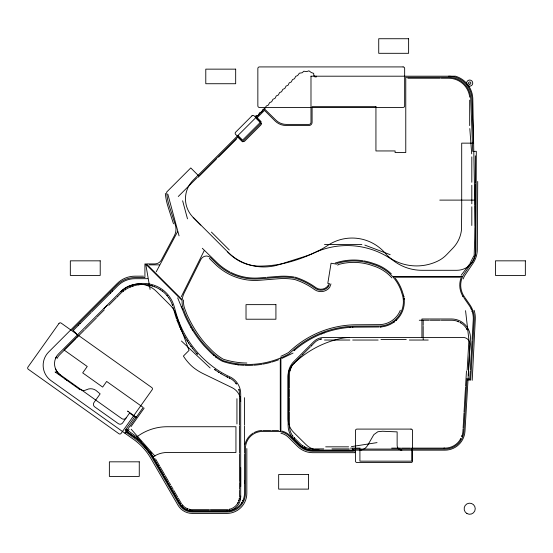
<?xml version="1.0" encoding="UTF-8"?>
<svg xmlns="http://www.w3.org/2000/svg" width="553" height="553" viewBox="0 0 553 553"><rect width="100%" height="100%" fill="white"/><g stroke="black" fill="none" stroke-linecap="round" stroke-linejoin="round"><path stroke-width="0.83" d="M239.449 497.258L239.449 490.338M239.449 489.398L239.449 482.486M239.449 481.545L239.449 454.22M239.449 453.273L239.449 425.948M239.449 425.008L239.449 397.676M239.449 396.736L239.449 394.234A17.551 17.551 0 0 0 238.848 389.277L239.062 390.197M240.707 467.665L240.707 486.605M246.832 448.545L246.832 493.331A20.102 20.102 0 0 1 226.73 513.433L192.354 513.433A16.645 16.645 0 0 1 177.948 505.131L150.831 458.306A60.312 60.312 0 0 0 133.598 439.386L51.076 380.685A18.843 18.843 0 0 1 48.671 352.005L117.132 283.544A25.127 25.127 0 0 1 134.856 276.182L143.504 276.168M354.915 450.183L354.915 452.679L312.701 452.679A21.373 21.373 0 0 1 297.68 446.513L288.542 437.409A15.705 15.705 0 0 0 280.91 433.22M475.338 183.299L475.359 155.815M244.467 483.585L244.474 482.486L244.474 493.331A17.744 17.744 0 0 1 242.601 501.274L243.085 500.285M244.488 480.446L244.481 481.545L244.474 454.22M475.096 226.495L475.214 205.757M475.221 204.817L475.338 184.246M477.709 181.46L477.322 249.382A25.127 25.127 0 0 1 473.015 263.304L465.343 274.661A18.843 18.843 0 0 0 463.179 278.961M316.399 76.203L316.378 76.902L314.871 76.902L314.851 75.879L313.876 75.899L313.669 73.362L311.374 72.588L308.94 70.832L306.742 71.593L303.818 71.24L302.159 72.761L299.36 73.203L297.652 75.561L295.744 76.335L294.479 78.754L292.509 79.584L291.258 82.003L289.281 82.832L288.037 85.252L286.053 86.088L284.816 88.494L282.818 89.337L281.588 91.743L279.59 92.586L278.359 94.998L276.3 95.897L275.014 98.372L272.954 99.27L271.661 101.752L269.608 102.644L268.316 105.125L266.263 106.017L264.963 108.499L262.917 109.39L261.617 111.872L259.571 112.764L258.265 115.245L256.862 115.86L256.364 115.37L255.604 116.144L261.092 121.605L242.587 140.109L237.887 135.416M474.177 254.76L475.082 227.435M472.207 380.319L475.283 319.268A25.127 25.127 0 0 0 474.101 310.281M468.267 375.245L469.981 344.166A6.913 6.913 0 0 0 464.409 337.558L323.616 337.51A13.818 13.818 0 0 0 313.848 341.56L294.597 360.805A19.493 19.493 0 0 0 288.12 375.321L288.12 425.651A18.864 18.864 0 0 0 293.726 439.075L299.45 444.723A18.864 18.864 0 0 0 312.701 450.163L444.909 450.163A20.102 20.102 0 0 0 464.976 431.243L470.409 338.941A18.843 18.843 0 0 0 451.594 318.991L421.932 318.991L421.932 337.51M463.068 428.851L462.937 431.119A18.062 18.062 0 0 1 461.762 436.545L462.08 435.494M463.124 427.911L463.995 413.146M464.05 412.206L465.536 386.92M465.591 385.98L466.483 370.904M467.167 369.957L468.896 340.51M469.746 379.565L470.257 370.904M470.313 369.957L472.048 340.51M472.103 339.57L473.264 319.834A22.77 22.77 0 0 0 471.916 310.675L472.269 311.712M240.486 499.276L240.707 496.076M239.249 499.124L239.373 498.191A12.878 12.878 0 0 1 238.647 501.274L238.937 500.375M290.076 370.469L290.36 369.411A18.235 18.235 0 0 0 289.378 375.321L289.378 388.337M330.957 283.896L329.643 287.463A11.108 11.108 0 0 1 314.685 289.689A69.367 69.367 0 0 0 294.735 279.514A62.821 62.821 0 0 0 278.698 278.74L259.468 280.281A56.537 56.537 0 0 1 215.497 264.417L209.677 258.742A4.714 4.714 0 0 0 209.283 258.396M337.821 265.288L338.07 264.617A56.06 56.06 0 0 1 372.964 265.786A40.722 40.722 0 0 1 391.911 277.896M291.175 367.469L290.712 368.471A18.235 18.235 0 0 1 293.007 364.399L292.371 365.291M126.153 417.861A3.138 3.138 0 0 1 121.771 418.6L59.503 374.27A13.818 13.818 0 0 1 55.646 358.178L56.613 356.332A13.818 13.818 0 0 1 58.556 353.885L120.865 291.445A25.127 25.127 0 0 1 156.423 291.424L170.186 305.187A24.284 24.284 0 0 1 175.273 312.715L189.022 350.402L183.382 356.084A54.788 54.788 0 0 0 189.99 364.399A36.463 36.463 0 0 0 194.974 368.713A53.876 53.876 0 0 0 203.622 373.876L232.136 387.694A15.325 15.325 0 0 1 240.707 401.43M55.646 358.178L56.613 356.332M181.239 296.795L204.168 250.716M237.825 503.057L238.253 502.214A12.878 12.878 0 0 1 228.935 509.444L229.848 509.237M469.905 263.594L473.949 255.652M156.229 271.772L177.596 231.659M460.276 439.559L460.822 438.605A18.062 18.062 0 0 1 444.909 448.124L443.7 448.124M241.474 503.126L242.09 502.214A17.744 17.744 0 0 1 228.935 510.937L230.013 510.765M124.888 433.193L143.199 407.443L106.66 381.452L102.658 387.086L82.694 372.881L87.243 366.487L64.024 349.966L78.263 335.692L72.505 329.616L116.994 285.023A25.3 25.3 0 0 1 134.856 277.592L144.914 277.578L144.914 263.919L145.515 263.919L182.137 300.542A20.261 20.261 0 0 0 183.416 309.189L185.67 315.106A135.54 135.54 0 0 0 194.573 331.537A112.549 112.549 0 0 0 204.831 345.245L209.297 349.821A57.374 57.374 0 0 0 222.776 360.535A84.167 84.167 0 0 0 280.288 358.088L280.281 431.665A17.274 17.274 0 0 0 278.304 431.451L262.551 431.423A17.115 17.115 0 0 0 245.421 448.545L245.421 493.331A18.691 18.691 0 0 1 226.73 512.023L192.354 512.023A15.235 15.235 0 0 1 179.172 504.419L152.054 457.594A61.722 61.722 0 0 0 134.42 438.232L125.704 432.038M126.665 432.723L129.098 429.308M131.006 426.619L144.16 408.121M461.181 275.263L469.407 264.389M294.708 362.436L293.954 363.238A18.235 18.235 0 0 1 295.461 361.717L301.475 355.703M302.899 354.238L302.145 355.04L310.364 346.821M311.781 345.355L311.028 346.15L314.733 342.445A12.567 12.567 0 0 1 321.514 338.948L320.47 339.279M104.102 308.505L107.22 305.346M80.385 323.291L79.611 324.072L91.204 312.452M112.612 290.989L111.837 291.77L117.782 285.811A24.125 24.125 0 0 1 134.953 278.698L147.769 278.684M117.748 296.346L117.084 297.009L121.453 292.634A32.109 32.109 0 0 1 123.927 290.643L123.167 291.203M73.273 330.424L78.941 324.735L78.167 325.517M91.867 311.781L111.174 292.44L110.393 293.214M97.114 317.021L104.31 309.811M108.796 305.311L116.413 297.68M64.397 350.042L59.558 354.881A12.408 12.408 0 0 0 57.056 358.503M65.067 349.365L75.982 338.429M76.653 337.752L84.298 330.093M84.962 329.422L96.561 317.802M178.266 196.502L196.702 178.066M197.642 177.679L216.244 159.077M218.47 157.08L236.345 139.197M396.383 320.125L395.568 320.858A25.279 25.279 0 0 0 404.077 298.108L404.195 299.201M294.784 350.056L293.954 350.775A95.323 95.323 0 0 1 322.537 333.5L321.514 333.901M393.736 322.281L394.621 321.632A25.279 25.279 0 0 1 380.015 326.975L381.114 326.899M125.524 289.551L124.736 290.069A32.109 32.109 0 0 1 131.365 286.613L130.487 286.966M281.968 358.379L293.055 353.056M324.507 332.761L323.477 333.141A95.323 95.323 0 0 1 350.802 327.321L349.71 327.39M133.149 285.998L132.25 286.295A32.109 32.109 0 0 1 139.418 284.691L138.485 284.802M351.425 446.617L377.035 442.614M266 277.392L259.281 277.931A54.18 54.18 0 0 1 230.774 272.408M266.94 277.316L278.512 276.389A65.178 65.178 0 0 1 294.272 277.046M141.319 284.546L140.379 284.601A32.109 32.109 0 0 1 148.868 285.092L147.941 284.926M226.889 511.09L227.988 511.034A17.744 17.744 0 0 1 226.73 511.076L210.403 511.076M352.849 327.217L351.749 327.265A95.323 95.323 0 0 1 355.752 327.141L379.075 326.989M407.817 78.236L440.326 78.236M441.266 78.243L448.621 78.243A21.201 21.201 0 0 1 469.697 97.162M439.766 200.11L475.055 200.11M324.5 244.537L361.876 244.537M149.151 264.859L159.437 264.859M419.278 320.249L429.328 320.249M430.275 320.249L440.326 320.249M441.266 320.249L451.594 320.249A17.592 17.592 0 0 1 458.969 321.867L457.96 321.424M380.962 339.411L406.248 339.411M324.5 340.04L349.862 340.04M352.69 340.04L378.134 340.04M409.386 340.04L428.229 340.04M325.676 446.838L348.604 446.838M443.582 448.117L444.681 448.117M350.491 448.124L360.148 448.124M391.642 448.124L400.593 448.124M401.533 448.124L410.485 448.124M411.425 448.124L442.877 448.117M331.959 448.905L349.213 448.912M312.431 448.905L313.53 448.905M314.47 448.905L323.788 448.905M323.788 450.322L312.701 450.322A19.016 19.016 0 0 1 299.339 444.84L293.954 439.476M324.735 450.322L349.551 450.322M350.491 450.322L353.498 450.322M209.456 509.666L192.354 509.666A12.878 12.878 0 0 1 189.043 509.23L189.962 509.437M210.403 509.666L227.988 509.666M209.456 511.076L192.354 511.076A14.295 14.295 0 0 1 189.043 510.689L190.128 510.889M262.855 430.483L270.707 430.497M271.647 430.497L278.56 430.504M466.483 378.902L469.303 379.068M189.396 510.606L192.665 510.924M235.378 364.448L236.47 364.586M238.502 364.862L237.41 364.717A85.107 85.107 0 0 0 244.011 365.298M295.198 277.205L295.302 277.219A71.724 71.724 0 0 1 316.046 287.76A8.758 8.758 0 0 0 328.579 284.85M150.775 285.528L149.863 285.3A32.109 32.109 0 0 1 152.815 286.115L151.916 285.832M187.052 510.087L188.096 510.426A14.295 14.295 0 0 1 180.409 504.633L181.045 505.532M364.828 245.09L390.176 254.677M154.605 286.772L153.72 286.433A32.109 32.109 0 0 1 155.593 287.173A30.152 30.152 0 0 1 160.923 290.069L160.135 289.551M187.218 508.594L188.096 508.94A12.878 12.878 0 0 1 182.241 504.765L182.856 505.477M227.034 376.911L227.884 377.326A85.584 85.584 0 0 1 220.239 373.199L221.048 373.683M229.675 378.148L228.824 377.727A17.551 17.551 0 0 1 236.47 384.065L235.917 383.305M305.18 447.246L304.212 446.727A17.606 17.606 0 0 0 312.701 448.905M460.919 322.924L459.972 322.371A17.592 17.592 0 0 1 467.285 329.892L466.787 328.911M218.504 372.114L219.299 372.618A103.418 103.418 0 0 1 214.495 369.411L215.262 369.95M127.605 432.211L141.561 441.667M128.496 411.722L127.598 411.086L136.301 417.28L135.402 416.637M56.012 372.598L55.113 371.962L65.544 379.379L64.646 378.743M67.21 380.561L66.312 379.925L80.13 389.754L79.238 389.118M302.373 445.531L303.272 446.167A17.606 17.606 0 0 1 300.327 443.831L294.611 438.183A17.606 17.606 0 0 1 293.954 437.492L294.714 438.287M125.98 429.211L136.798 436.898L152.967 456.985L180.126 503.873A14.136 14.136 0 0 0 192.354 510.924L226.571 510.924A14.136 14.136 0 0 0 240.707 496.788L240.707 394.248A18.809 18.809 0 0 0 228.672 376.31A84.326 84.326 0 0 1 220.44 371.844A95.116 95.116 0 0 1 214.986 368.215A102.16 102.16 0 0 1 175.819 312.355L174.16 306.403A31.41 31.41 0 0 0 156.084 286.019A34.065 34.065 0 0 0 120.589 291.721M162.451 291.182L161.697 290.615A30.152 30.152 0 0 1 167.58 296.263L166.999 295.523M60.332 374.906L59.503 374.27A13.866 13.866 0 0 1 56.745 371.167A13.894 13.894 0 0 1 55.355 368.367M215.926 357.141L215.069 356.45A42.982 42.982 0 0 0 222.465 361.309A71.565 71.565 0 0 0 236.47 364.593M213.41 355.081L214.253 355.786A58.314 58.314 0 0 1 208.612 350.471L204.14 345.881A113.503 113.503 0 0 1 193.778 332.042A136.487 136.487 0 0 1 191.981 329.132L192.541 330.079M181.432 341.007L210.154 367.973M202.301 248.269L217.142 262.73A54.18 54.18 0 0 0 229.93 271.979M293.007 438.536L290.249 435.792A18.221 18.221 0 0 0 282.016 431.077M211.419 232.094L229.295 249.977M193.135 217.37L200.787 225.078M196.84 353.588L197.469 354.286A103.418 103.418 0 0 1 192.029 347.733L192.603 348.48M131.172 429.232L154.964 456.101M292.35 435.488L293.007 436.365A17.606 17.606 0 0 1 289.378 425.948L289.378 427.047M190.896 346.219L191.456 346.98A103.418 103.418 0 0 1 188.144 342.293L188.677 343.074M168.762 297.853L168.216 297.085A30.152 30.152 0 0 1 172.612 305.622L172.301 304.731M464.105 298.108L469.248 305.526A22.77 22.77 0 0 1 471.543 309.728L471.108 308.719M462.84 296.249L463.455 297.168A21.201 21.201 0 0 1 460.912 278.318M187.101 340.703L187.619 341.484A103.418 103.418 0 0 1 184.578 336.528L185.055 337.344M179.697 503.14L181.425 505.753M168.133 483.426L167.559 482.486L179.815 503.652L179.248 502.712M166.488 480.681L167.054 481.622M190.93 327.341L191.483 328.295A136.487 136.487 0 0 1 184.799 315.473L182.006 308.374L182.386 309.404M157.626 465.032L159.209 467.762M154.46 459.564L149.434 451.573A62.821 62.821 0 0 0 136.169 438.156L125.185 430.331L134.814 416.796L129.561 413.063L122.662 422.9A3.138 3.138 0 0 1 118.287 423.639L94.736 406.89A3.138 3.138 0 0 1 93.996 402.515L100.134 393.874L97.273 391.489A9.36 9.36 0 0 0 88.535 388.98L85.694 390.059A4.714 4.714 0 0 1 81.008 389.616M155.545 458.928L159.637 465.992M160.142 466.87L164.676 474.695M165.188 475.573L168.665 481.58M169.204 482.506L170.614 484.953M171.223 485.997L173.193 489.398M173.739 490.338L177.741 497.251M178.287 498.191L181.46 503.672M153.596 458.375L167.013 481.545M183.637 334.855L184.101 335.678A103.418 103.418 0 0 1 180.354 328.344L180.755 329.201M150.388 451.649L153.14 457.49M179.552 326.574L179.939 327.431A117.132 117.132 0 0 1 177.008 320.208L177.333 321.086M177.651 297.86L181.647 307.496L181.232 306.48M176.296 318.169L176.601 319.06A100.922 100.922 0 0 1 174.61 312.687L174.001 310.516M173.49 223.806L168.057 206.808A62.821 62.821 0 0 1 165.333 193.391M173.006 306.922L173.753 309.611M182.628 200.787L187.488 218.843M167.842 194.179L179.054 235.827M403.697 296.09L403.918 297.168A25.279 25.279 0 0 0 402.764 292.952A43.079 43.079 0 0 0 395.319 278.318M150.098 289.419L145.833 264.624M465.557 310.668L468.875 339.57M469.808 128.566L471.702 153.858M352.558 448.594L352.558 449.852M471.813 156.838L471.813 182.283M471.813 185.262L471.813 203.794M471.813 206.781L471.813 225.472M469.691 100.141L469.691 125.586M423.183 320.719L423.183 325.434M423.183 326.381L423.183 339.57M411.743 449.064L411.743 461.161L359.913 461.161L359.913 449.064M289.378 389.277L289.378 396.736M289.378 397.676L289.378 410.872M289.378 411.812L289.378 425.008M244.481 397.683L244.481 425.008M244.481 425.948L244.481 453.273M236.94 398.699L236.94 423.985M391.303 273.853A43.079 43.079 0 0 0 373.704 263.546A58.418 58.418 0 0 0 363.833 260.905M335.208 263.041A58.418 58.418 0 0 1 362.906 260.753M244.951 444.425A18.062 18.062 0 0 1 253.115 433.13M254.062 432.598A18.062 18.062 0 0 1 261.915 430.497M278.56 359.789A85.107 85.107 0 0 1 271.647 362.097M270.707 362.367A85.107 85.107 0 0 1 262.855 364.123M261.915 364.289A85.107 85.107 0 0 1 254.062 365.201M253.115 365.257A85.107 85.107 0 0 1 244.951 365.339M280.91 356.291A82.75 82.75 0 0 0 288.652 352.468A97.674 97.674 0 0 1 355.731 324.784L379.545 324.632A22.922 22.922 0 0 0 400.317 310.281M246.832 363.038A82.75 82.75 0 0 1 223.35 359.236A55.957 55.957 0 0 1 210.32 348.853L205.868 344.284A111.118 111.118 0 0 1 195.769 330.784A134.13 134.13 0 0 1 186.976 314.56L184.737 308.692A18.843 18.843 0 0 1 183.603 299.982M349.531 337.51A38.952 38.952 0 0 0 341.526 338.346A97.978 97.978 0 0 0 293.823 363.542A17.744 17.744 0 0 0 288.12 376.572L288.12 419.043A18.843 18.843 0 0 0 293.726 432.453L306.155 444.73A18.843 18.843 0 0 0 319.399 450.163M227.58 251.864A51.512 51.512 0 0 0 240.465 261.258A51.18 51.18 0 0 0 279.956 264.369A70.819 70.819 0 0 0 285.3 262.654L303.659 256.827A131.814 131.814 0 0 0 309.887 254.65A51.809 51.809 0 0 0 312.023 253.792A131.814 131.814 0 0 0 318.016 251.041M318.058 251.021A94.204 94.204 0 0 0 328.385 245.014A43.832 43.832 0 0 1 385.241 253.198A28.231 28.231 0 0 0 394.234 260.504A48.816 48.816 0 0 0 437.554 261.189A31.41 31.41 0 0 0 446.741 254.56L452.955 248.076A31.41 31.41 0 0 0 461.52 229.564L461.7 208.619A166.522 166.522 0 0 0 461.7 202.045L461.7 143.144L473.52 143.144L471.847 98.572A23.247 23.247 0 0 0 448.628 76.203M152.967 456.985A24.816 24.816 0 0 1 167.213 452.485L235.944 452.485L235.944 426.729L167.213 426.729A50.572 50.572 0 0 0 136.798 436.898M401.851 450.163A4.714 4.714 0 0 1 397.137 445.455L397.137 431.879L382.524 431.257L377.872 431.734L373.939 434.547A9.422 9.422 0 0 0 373.427 435.335L367.586 445.448A9.422 9.422 0 0 1 359.429 450.163M280.917 357.826L280.91 431.789A17.274 17.274 0 0 1 289.585 436.455L298.675 445.504A19.963 19.963 0 0 0 312.701 451.262L353.498 451.262L353.498 449.064L444.909 449.064A19.002 19.002 0 0 0 463.877 431.174L466.898 379.87L470.658 380.091L474.204 319.89A23.717 23.717 0 0 0 470.022 304.986L464.313 296.747A20.261 20.261 0 0 1 462.349 277.205L393.19 277.212A42.132 42.132 0 0 1 401.872 293.249A24.339 24.339 0 0 1 379.565 326.049L355.745 326.194A96.263 96.263 0 0 0 289.502 353.609A84.167 84.167 0 0 1 280.917 357.826M310.993 76.196L310.986 122.365A2.039 2.039 0 0 1 308.94 124.404L286.247 124.404A14.606 14.606 0 0 1 275.912 120.125L264.528 108.962L193.204 180.119A26.378 26.378 0 0 0 193.204 217.433L229.398 253.633A42.643 42.643 0 0 0 259.917 266.117A114.796 114.796 0 0 0 277.551 264.604A117.837 117.837 0 0 0 290.491 261.721A154.785 154.785 0 0 0 307.938 255.645A142.411 142.411 0 0 0 313.959 252.935L314.726 252.59A78.526 78.526 0 0 1 393.936 261.037A47.116 47.116 0 0 0 422.008 270.306L456.819 270.306A18.843 18.843 0 0 0 475.663 251.463L472.78 98.033A24.339 24.339 0 0 0 455.465 76.196L310.993 76.196M375.936 106.66L375.936 150.948L395.091 150.948L395.091 152.517L405.771 152.517L405.771 77.302L448.621 77.302A22.148 22.148 0 0 1 470.748 98.614L472.725 151.425L476.306 151.301L475.912 249.368A23.717 23.717 0 0 1 471.847 262.509L464.174 273.866A20.261 20.261 0 0 0 462.633 276.583L392.637 276.583A42.132 42.132 0 0 0 373.406 264.438A57.477 57.477 0 0 0 336.991 263.463L336.736 264.147L331.053 263.235L327.805 283.392L329.533 283.668L328.399 286.751A9.698 9.698 0 0 1 315.5 288.535A70.784 70.784 0 0 0 295.074 278.138A64.238 64.238 0 0 0 278.588 277.329L259.357 278.871A55.127 55.127 0 0 1 216.486 263.408L210.665 257.733A6.124 6.124 0 0 0 200.905 259.392L184.204 292.952A20.261 20.261 0 0 0 182.214 299.726L146.407 263.919L154.722 263.919A7.694 7.694 0 0 0 161.511 259.841L174.354 235.751A13.977 13.977 0 0 0 175.329 224.919L169.398 206.38A61.411 61.411 0 0 1 166.64 192.078L190.771 167.946L198.852 176.027L237.79 137.089L242.511 141.81L261.057 123.271L256.343 118.549L264.5 110.386L275.021 120.907A15.705 15.705 0 0 0 286.129 125.503L308.947 125.503A3.138 3.138 0 0 0 312.092 122.365L312.092 106.66L375.936 106.66M58.971 323.464L27.94 367.088A1.569 1.569 0 0 0 28.307 369.28L118.936 433.739A1.569 1.569 0 0 0 121.128 433.372L152.158 389.747A1.569 1.569 0 0 0 151.785 387.556L61.162 323.097A1.569 1.569 0 0 0 58.971 323.464M251.933 115.874L235.633 132.181A1.569 1.569 0 0 0 235.633 134.4L242.414 141.181A1.569 1.569 0 0 0 244.64 141.181L260.94 124.874A1.569 1.569 0 0 0 260.94 122.648L254.159 115.874A1.569 1.569 0 0 0 251.933 115.874M408.619 38.731L378.729 38.731L378.729 53.309L408.619 53.309L408.619 38.731M403.082 66.92L259.419 66.92A1.569 1.569 0 0 0 257.85 68.489L257.85 105.879A1.569 1.569 0 0 0 259.419 107.448L403.082 107.448A1.569 1.569 0 0 0 404.658 105.879L404.658 68.489A1.569 1.569 0 0 0 403.082 66.92M235.675 69.146L205.785 69.146L205.785 83.731L235.675 83.731L235.675 69.146M100.217 260.836L70.328 260.836L70.328 275.422L100.217 275.422L100.217 260.836M525.35 260.836L495.46 260.836L495.46 275.422L525.35 275.422L525.35 260.836M275.919 304.634L246.023 304.634L246.023 319.219L275.919 319.219L275.919 304.634M411.003 429.093L357.017 429.093A1.569 1.569 0 0 0 355.441 430.663L355.441 460.974A1.569 1.569 0 0 0 357.017 462.55L411.003 462.55A1.569 1.569 0 0 0 412.573 460.974L412.573 430.663A1.569 1.569 0 0 0 411.003 429.093M139.266 461.824L109.37 461.824L109.37 476.41L139.266 476.41L139.266 461.824M308.56 474.529L278.664 474.529L278.664 489.115L308.56 489.115L308.56 474.529M466.919 513.53A5.558 5.558 0 0 0 475.248 508.719A5.558 5.558 0 0 0 466.919 503.901A5.558 5.558 0 0 0 466.919 513.53M467.976 85.639A3.062 3.062 0 0 0 472.753 83.323A3.062 3.062 0 0 0 468.356 80.344A3.062 3.062 0 0 0 467.976 85.639M469.103 84.125A1.175 1.175 0 0 0 470.873 83.102A1.175 1.175 0 0 0 469.103 82.086A1.175 1.175 0 0 0 469.103 84.125"/></g></svg>
